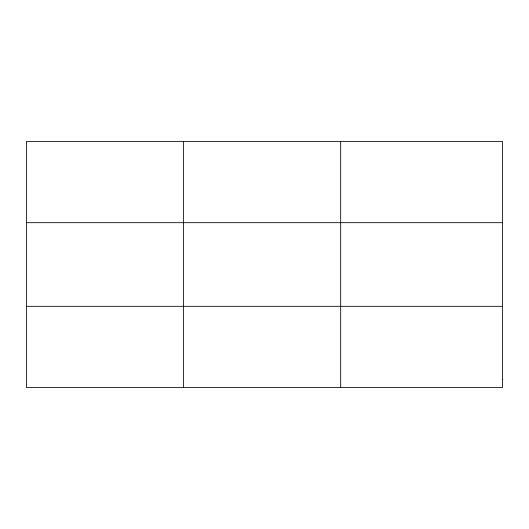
<?xml version="1.0" encoding="UTF-8"?>
<svg xmlns="http://www.w3.org/2000/svg" width="529" height="529" viewBox="0 0 529 529"><rect width="100%" height="100%" fill="white"/><g stroke="black" fill="none" stroke-linecap="round" stroke-linejoin="round"><path stroke-width="0.79" d="M183.563 141.501L183.563 387.499M340.676 141.501L340.676 387.499M26.45 222.683L502.55 222.683M26.45 306.317L502.55 306.317M502.55 379.379L502.55 387.499L26.45 387.499L26.45 141.501L502.55 141.501L502.55 379.379"/></g></svg>
